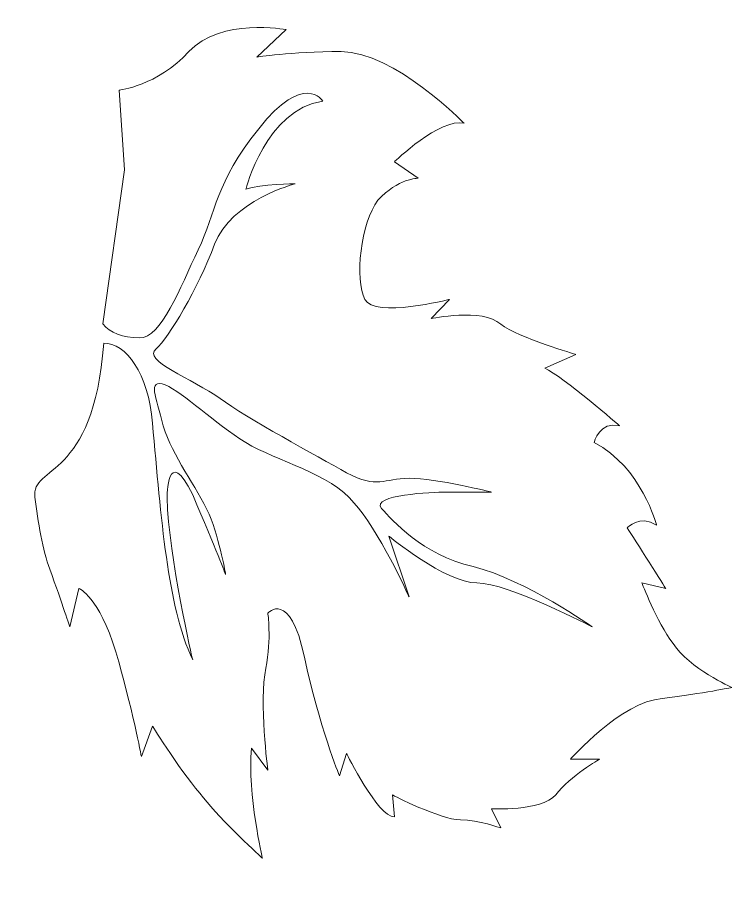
# Model space of a CAD drawing. Header units: millimetres. Extents: x 337 to 2510, y -469 to 429.
# Drawn here: x 364.56 to 374.94, y 214.23 to 226.82 of the extents above; entities that cross this region are included whole.
import ezdxf

# ---------------------------------------------------------------- set-up
doc = ezdxf.new("R2010")
doc.units = ezdxf.units.MM
doc.header["$MEASUREMENT"] = 0
doc.layers.add('Layer 1', color=7, linetype='Continuous')

msp = doc.modelspace()

# ---------------------------------------------------------------- linework, layer by layer
at = {"layer": 'Layer 1', "color": 250, "lineweight": 9}
for points, knots in [([(364.8192, 219.8473), (364.8622, 219.5013), (364.9352, 219.0673), (365.0332, 218.8033), (365.0332, 218.8033), (365.0332, 218.8033), (365.0332, 218.8033), (365.0332, 218.8033), (365.0332, 218.8033), (365.2232, 218.2863), (365.3262, 217.9633), (365.3262, 217.9633), (365.3262, 217.9633), (365.3262, 217.9633), (365.3262, 217.9633), (365.3262, 217.9633), (365.3262, 217.9633), (365.3262, 217.9633), (365.4592, 218.5233), (365.4592, 218.5233), (365.4592, 218.5233), (365.4592, 218.5233), (365.4592, 218.5233), (365.4592, 218.5233), (365.4592, 218.5233), (365.4592, 218.5233), (365.7522, 218.4033), (365.9922, 217.6033), (365.9922, 217.6033), (365.9922, 217.6033), (365.9922, 217.6033), (365.9922, 217.6033), (365.9922, 217.6033), (366.2312, 216.8023), (366.3652, 216.0823), (366.3652, 216.0823), (366.3652, 216.0823), (366.3652, 216.0823), (366.3652, 216.0823), (366.3652, 216.0823), (366.3652, 216.0823), (366.3652, 216.0823), (366.5252, 216.5233), (366.5252, 216.5233), (366.5252, 216.5233), (366.5252, 216.5233), (366.5252, 216.5233), (366.5252, 216.5233), (366.5252, 216.5233), (366.5252, 216.5233), (366.9772, 215.8023), (367.2702, 215.4823), (367.2702, 215.4823), (367.2702, 215.4823), (367.2702, 215.4823), (367.2702, 215.4823), (367.2702, 215.4823), (367.5102, 215.1623), (368.1232, 214.6023), (368.1232, 214.6023), (368.1232, 214.6023), (368.1232, 214.6023), (368.1232, 214.6023), (368.1232, 214.6023), (368.1232, 214.6023), (368.1232, 214.6023), (367.9102, 215.5223), (367.9632, 216.2033), (367.9632, 216.2033), (367.9632, 216.2033), (367.9632, 216.2033), (367.9632, 216.2033), (367.9632, 216.2033), (367.9632, 216.2033), (368.2032, 215.8833), (368.2032, 215.8833), (368.2032, 215.8833), (368.2032, 215.8833), (368.2032, 215.8833), (368.2032, 215.8833), (368.2032, 215.8833), (368.2032, 215.8833), (368.0702, 216.8823), (368.1762, 217.3623), (368.1762, 217.3623), (368.1762, 217.3623), (368.1762, 217.3623), (368.1762, 217.3623), (368.1762, 217.3623), (368.2562, 217.8023), (368.2032, 218.1633), (368.2032, 218.1633), (368.2032, 218.1633), (368.2032, 218.1633), (368.2032, 218.1633), (368.2032, 218.1633), (368.2032, 218.1633), (368.2032, 218.1633), (368.5222, 218.5233), (368.7352, 217.5233), (368.7352, 217.5233), (368.7352, 217.5233), (368.7352, 217.5233), (368.7352, 217.5233), (368.7352, 217.5233), (368.9492, 216.5233), (369.2422, 215.8023), (369.2422, 215.8023), (369.2422, 215.8023), (369.2422, 215.8023), (369.2422, 215.8023), (369.2422, 215.8023), (369.2422, 215.8023), (369.2422, 215.8023), (369.3482, 216.1223), (369.3482, 216.1223), (369.3482, 216.1223), (369.3482, 216.1223), (369.3482, 216.1223), (369.3482, 216.1223), (369.3482, 216.1223), (369.3482, 216.1223), (369.8012, 215.2023), (370.0412, 215.2023), (370.0412, 215.2023), (370.0412, 215.2023), (370.0412, 215.2023), (370.0412, 215.2023), (370.0412, 215.2023), (370.0412, 215.2023), (370.0142, 215.5223), (370.0142, 215.5223), (370.0142, 215.5223), (370.0142, 215.5223), (370.0142, 215.5223), (370.0142, 215.5223), (370.0142, 215.5223), (370.0142, 215.5223), (370.7072, 215.1623), (371.0002, 215.1623), (371.0002, 215.1623), (371.0002, 215.1623), (371.0002, 215.1623), (371.0002, 215.1623), (371.0002, 215.1623), (371.2662, 215.1623), (371.5862, 215.0423), (371.5862, 215.0423), (371.5862, 215.0423), (371.5862, 215.0423), (371.5862, 215.0423), (371.5862, 215.0423), (371.5862, 215.0423), (371.5862, 215.0423), (371.4522, 215.3223), (371.4522, 215.3223), (371.4522, 215.3223), (371.4522, 215.3223), (371.4522, 215.3223), (371.4522, 215.3223), (371.4522, 215.3223), (371.4522, 215.3223), (372.1722, 215.2823), (372.3852, 215.5223), (372.3852, 215.5223), (372.3852, 215.5223), (372.3852, 215.5223), (372.3852, 215.5223), (372.3852, 215.5223), (372.5982, 215.8023), (373.0241, 216.0423), (373.0241, 216.0423), (373.0241, 216.0423), (373.0241, 216.0423), (373.0241, 216.0423), (373.0241, 216.0423), (373.0241, 216.0423), (373.0241, 216.0423), (372.5982, 216.0423), (372.5982, 216.0423), (372.5982, 216.0423), (372.5982, 216.0423), (372.5982, 216.0423), (372.5982, 216.0423), (372.5982, 216.0423), (372.5982, 216.0423), (373.3441, 216.8823), (373.9301, 216.9223), (373.9301, 216.9223), (373.9301, 216.9223), (373.9301, 216.9223), (373.9301, 216.9223), (373.9301, 216.9223), (374.5431, 217.0023), (374.9421, 217.0833), (374.9421, 217.0833), (374.9421, 217.0833), (374.9421, 217.0833), (374.9421, 217.0833), (374.9421, 217.0833), (374.9421, 217.0833), (374.9421, 217.0833), (374.3301, 217.3623), (374.0901, 217.7233), (374.0901, 217.7233), (374.0901, 217.7233), (374.0901, 217.7233), (374.0901, 217.7233), (374.0901, 217.7233), (373.8501, 218.0433), (373.6371, 218.6033), (373.6371, 218.6033), (373.6371, 218.6033), (373.6371, 218.6033), (373.6371, 218.6033), (373.6371, 218.6033), (373.6371, 218.6033), (373.6371, 218.6033), (373.9831, 218.5233), (373.9831, 218.5233), (373.9831, 218.5233), (373.9831, 218.5233), (373.9831, 218.5233), (373.9831, 218.5233), (373.9831, 218.5233), (373.9831, 218.5233), (373.5301, 219.2433), (373.4241, 219.4033), (373.4241, 219.4033), (373.4241, 219.4033), (373.4241, 219.4033), (373.4241, 219.4033), (373.4241, 219.4033), (373.4241, 219.4033), (373.6101, 219.6033), (373.8501, 219.4433), (373.8501, 219.4433), (373.8501, 219.4433), (373.8501, 219.4433), (373.8501, 219.4433), (373.8501, 219.4433), (373.8501, 219.4433), (373.6371, 220.2833), (372.9441, 220.6433), (372.9441, 220.6433), (372.9441, 220.6433), (372.9441, 220.6433), (372.9441, 220.6433), (372.9441, 220.6433), (372.9441, 220.6433), (373.0241, 220.9633), (373.3171, 220.8833), (373.3171, 220.8833), (373.3171, 220.8833), (373.3171, 220.8833), (373.3171, 220.8833), (373.3171, 220.8833), (373.3171, 220.8833), (372.4912, 221.6033), (372.2252, 221.7233), (372.2252, 221.7233), (372.2252, 221.7233), (372.2252, 221.7233), (372.2252, 221.7233), (372.2252, 221.7233), (372.2252, 221.7233), (372.6781, 221.9233), (372.6781, 221.9233), (372.6781, 221.9233), (372.6781, 221.9233), (372.6781, 221.9233), (372.6781, 221.9233), (372.6781, 221.9233), (372.6781, 221.9233), (371.8522, 222.1633), (371.5862, 222.3633), (371.5862, 222.3633), (371.5862, 222.3633), (371.5862, 222.3633), (371.5862, 222.3633), (371.5862, 222.3633), (371.3192, 222.6033), (370.5742, 222.4433), (370.5742, 222.4433), (370.5742, 222.4433), (370.5742, 222.4433), (370.5742, 222.4433), (370.5742, 222.4433), (370.5742, 222.4433), (370.5742, 222.4433), (370.8402, 222.7233), (370.8402, 222.7233), (370.8402, 222.7233), (370.8402, 222.7233), (370.8402, 222.7233), (370.8402, 222.7233), (370.8402, 222.7233), (370.8402, 222.7233), (369.7482, 222.4433), (369.6142, 222.7233), (369.6142, 222.7233), (369.6142, 222.7233), (369.6142, 222.7233), (369.6142, 222.7233), (369.6142, 222.7233), (369.4552, 223.0033), (369.5612, 223.8433), (369.8012, 224.1632), (369.8012, 224.1632), (369.8012, 224.1632), (369.8012, 224.1632), (369.8012, 224.1632), (369.8012, 224.1632), (370.0942, 224.4832), (370.3872, 224.4832), (370.3872, 224.4832), (370.3872, 224.4832), (370.3872, 224.4832), (370.3872, 224.4832), (370.3872, 224.4832), (370.3872, 224.4832), (370.3872, 224.4832), (370.0412, 224.7232), (370.0412, 224.7232), (370.0412, 224.7232), (370.0412, 224.7232), (370.0412, 224.7232), (370.0412, 224.7232), (370.0412, 224.7232), (370.0412, 224.7232), (370.7072, 225.3632), (371.0532, 225.2832), (371.0532, 225.2832), (371.0532, 225.2832), (371.0532, 225.2832), (371.0532, 225.2832), (371.0532, 225.2832), (371.0532, 225.2832), (370.0412, 226.3232), (369.2682, 226.3232), (369.2682, 226.3232), (369.2682, 226.3232), (369.2682, 226.3232), (369.2682, 226.3232), (369.2682, 226.3232), (368.5222, 226.3232), (368.0432, 226.2432), (368.0432, 226.2432), (368.0432, 226.2432), (368.0432, 226.2432), (368.0432, 226.2432), (368.0432, 226.2432), (368.0432, 226.2432), (368.0432, 226.2432), (368.4692, 226.6432), (368.4692, 226.6432), (368.4692, 226.6432), (368.4692, 226.6432), (368.4692, 226.6432), (368.4692, 226.6432), (368.4692, 226.6432), (368.4692, 226.6432), (367.5212, 226.8212), (367.0572, 226.3232), (367.0572, 226.3232), (367.0572, 226.3232), (367.0572, 226.3232), (367.0572, 226.3232), (367.0572, 226.3232), (366.5882, 225.8202), (366.0452, 225.7632), (366.0452, 225.7632), (366.0452, 225.7632), (366.0452, 225.7632), (366.0452, 225.7632), (366.0452, 225.7632), (366.0452, 225.7632), (366.0452, 225.7632), (366.1192, 224.6032), (366.1192, 224.6032), (366.1192, 224.6032), (366.1192, 224.6032), (366.1192, 224.6032), (366.1192, 224.6032), (366.1192, 224.6032), (366.1192, 224.6032), (365.8032, 222.3673), (365.8032, 222.3673), (365.8032, 222.3673), (365.8032, 222.3673), (365.8032, 222.3673), (365.8032, 222.3673), (365.8032, 222.3673), (365.9172, 222.2373), (366.0902, 222.1633), (366.3382, 222.1633), (366.3382, 222.1633), (366.3382, 222.1633), (366.3382, 222.1633), (366.3382, 222.1633), (366.3382, 222.1633), (366.6582, 222.1633), (366.9242, 222.8833), (367.1902, 223.4433), (367.1902, 223.4433), (367.1902, 223.4433), (367.1902, 223.4433), (367.1902, 223.4433), (367.1902, 223.4433), (367.4572, 224.0032), (367.4302, 224.4032), (368.0702, 225.2032), (368.0702, 225.2032), (368.0702, 225.2032), (368.0702, 225.2032), (368.0702, 225.2032), (368.0702, 225.2032), (368.7352, 226.0432), (369.0022, 225.6032), (369.0022, 225.6032), (369.0022, 225.6032), (369.0022, 225.6032), (369.0022, 225.6032), (369.0022, 225.6032), (369.0022, 225.6032), (368.1762, 225.4832), (367.8832, 224.3232), (367.8832, 224.3232), (367.8832, 224.3232), (367.8832, 224.3232), (367.8832, 224.3232), (367.8832, 224.3232), (367.8832, 224.3232), (368.0962, 224.4032), (368.6022, 224.4032), (368.6022, 224.4032), (368.6022, 224.4032), (368.6022, 224.4032), (368.6022, 224.4032), (368.6022, 224.4032), (368.6022, 224.4032), (368.6022, 224.4032), (367.6702, 224.1632), (367.4302, 223.5233), (367.4302, 223.5233), (367.4302, 223.5233), (367.4302, 223.5233), (367.4302, 223.5233), (367.4302, 223.5233), (367.1902, 222.8833), (366.7642, 222.1633), (366.5782, 222.0033), (366.5782, 222.0033), (366.5782, 222.0033), (366.5782, 222.0033), (366.5782, 222.0033), (366.5782, 222.0033), (366.3652, 221.8433), (367.1112, 221.5633), (367.5102, 221.2833), (367.5102, 221.2833), (367.5102, 221.2833), (367.5102, 221.2833), (367.5102, 221.2833), (367.5102, 221.2833), (367.8832, 221.0033), (368.9222, 220.4433), (369.3482, 220.2033), (369.3482, 220.2033), (369.3482, 220.2033), (369.3482, 220.2033), (369.3482, 220.2033), (369.3482, 220.2033), (369.8012, 219.9633), (369.8812, 220.1233), (370.2542, 220.1233), (370.2542, 220.1233), (370.2542, 220.1233), (370.2542, 220.1233), (370.2542, 220.1233), (370.2542, 220.1233), (370.6532, 220.1233), (371.4522, 219.9233), (371.4522, 219.9233), (371.4522, 219.9233), (371.4522, 219.9233), (371.4522, 219.9233), (371.4522, 219.9233), (371.4522, 219.9233), (371.4522, 219.9233), (370.9462, 219.9233), (370.7872, 219.9233), (370.7872, 219.9233), (370.7872, 219.9233), (370.7872, 219.9233), (370.7872, 219.9233), (370.7872, 219.9233), (370.6002, 219.9233), (369.6942, 219.8833), (369.8542, 219.6833), (369.8542, 219.6833), (369.8542, 219.6833), (369.8542, 219.6833), (369.8542, 219.6833), (369.8542, 219.6833), (370.0142, 219.5233), (370.4402, 219.0033), (371.1862, 218.8433), (371.1862, 218.8433), (371.1862, 218.8433), (371.1862, 218.8433), (371.1862, 218.8433), (371.1862, 218.8433), (371.9592, 218.6423), (372.9181, 217.9633), (372.9181, 217.9633), (372.9181, 217.9633), (372.9181, 217.9633), (372.9181, 217.9633), (372.9181, 217.9633), (372.9181, 217.9633), (372.9181, 217.9633), (371.6922, 218.6033), (371.2392, 218.6033), (371.2392, 218.6033), (371.2392, 218.6033), (371.2392, 218.6033), (371.2392, 218.6033), (371.2392, 218.6033), (370.7872, 218.6033), (369.9612, 219.2833), (369.9612, 219.2833), (369.9612, 219.2833), (369.9612, 219.2833), (369.9612, 219.2833), (369.9612, 219.2833), (369.9612, 219.2833), (369.9612, 219.2833), (370.2542, 218.4033), (370.2542, 218.4033), (370.2542, 218.4033), (370.2542, 218.4033), (370.2542, 218.4033), (370.2542, 218.4033), (370.2542, 218.4033), (370.2542, 218.4033), (369.8012, 219.4033), (369.4552, 219.7633), (369.4552, 219.7633), (369.4552, 219.7633), (369.4552, 219.7633), (369.4552, 219.7633), (369.4552, 219.7633), (369.1082, 220.2033), (368.3362, 220.3633), (367.8832, 220.6433), (367.8832, 220.6433), (367.8832, 220.6433), (367.8832, 220.6433), (367.8832, 220.6433), (367.8832, 220.6433), (367.4302, 220.9233), (366.9772, 221.3633), (366.7112, 221.4833), (366.7112, 221.4833), (366.7112, 221.4833), (366.7112, 221.4833), (366.7112, 221.4833), (366.7112, 221.4833), (366.4452, 221.5633), (366.5782, 221.3233), (366.6842, 220.8833), (366.6842, 220.8833), (366.6842, 220.8833), (366.6842, 220.8833), (366.6842, 220.8833), (366.6842, 220.8833), (366.8182, 220.4433), (367.1642, 220.0033), (367.3502, 219.6033), (367.3502, 219.6033), (367.3502, 219.6033), (367.3502, 219.6033), (367.3502, 219.6033), (367.3502, 219.6033), (367.5102, 219.2033), (367.5902, 218.7233), (367.5902, 218.7233), (367.5902, 218.7233), (367.5902, 218.7233), (367.5902, 218.7233), (367.5902, 218.7233), (367.5902, 218.7233), (367.5902, 218.7233), (367.4572, 219.0823), (367.1112, 219.8833), (367.1112, 219.8833), (367.1112, 219.8833), (367.1112, 219.8833), (367.1112, 219.8833), (367.1112, 219.8833), (366.7382, 220.6433), (366.7382, 219.8433), (366.7382, 219.8433), (366.7382, 219.8433), (366.7382, 219.8433), (366.7382, 219.8433), (366.7382, 219.8433), (366.7382, 219.8433), (366.7642, 218.9633), (367.1112, 217.4833), (367.1112, 217.4833), (367.1112, 217.4833), (367.1112, 217.4833), (367.1112, 217.4833), (367.1112, 217.4833), (367.1112, 217.4833), (366.7382, 218.2833), (366.6582, 219.5233), (366.5252, 220.9233), (366.5252, 220.9233), (366.5252, 220.9233), (366.5252, 220.9233), (366.5252, 220.9233), (366.5252, 220.9233), (366.4692, 221.6543), (366.1402, 222.0863), (365.8182, 222.0853), (365.8182, 222.0853), (365.8182, 222.0853), (365.8182, 222.0853), (365.8182, 222.0853), (365.8182, 222.0853), (365.6742, 220.0813), (364.7602, 220.3223), (364.8192, 219.8473)], [0, 0, 0, 0, 0.00625, 0.00625, 0.00625, 0.00625, 0.0125, 0.0125, 0.0125, 0.0125, 0.01875, 0.01875, 0.01875, 0.01875, 0.025, 0.025, 0.025, 0.025, 0.03125, 0.03125, 0.03125, 0.03125, 0.0375, 0.0375, 0.0375, 0.0375, 0.04375, 0.04375, 0.04375, 0.04375, 0.05, 0.05, 0.05, 0.05, 0.05625, 0.05625, 0.05625, 0.05625, 0.0625, 0.0625, 0.0625, 0.0625, 0.06875, 0.06875, 0.06875, 0.06875, 0.075, 0.075, 0.075, 0.075, 0.08125, 0.08125, 0.08125, 0.08125, 0.0875, 0.0875, 0.0875, 0.0875, 0.09375, 0.09375, 0.09375, 0.09375, 0.1, 0.1, 0.1, 0.1, 0.10625, 0.10625, 0.10625, 0.10625, 0.1125, 0.1125, 0.1125, 0.1125, 0.11875, 0.11875, 0.11875, 0.11875, 0.125, 0.125, 0.125, 0.125, 0.13125, 0.13125, 0.13125, 0.13125, 0.1375, 0.1375, 0.1375, 0.1375, 0.14375, 0.14375, 0.14375, 0.14375, 0.15, 0.15, 0.15, 0.15, 0.15625, 0.15625, 0.15625, 0.15625, 0.1625, 0.1625, 0.1625, 0.1625, 0.16875, 0.16875, 0.16875, 0.16875, 0.175, 0.175, 0.175, 0.175, 0.18125, 0.18125, 0.18125, 0.18125, 0.1875, 0.1875, 0.1875, 0.1875, 0.19375, 0.19375, 0.19375, 0.19375, 0.2, 0.2, 0.2, 0.2, 0.20625, 0.20625, 0.20625, 0.20625, 0.2125, 0.2125, 0.2125, 0.2125, 0.21875, 0.21875, 0.21875, 0.21875, 0.225, 0.225, 0.225, 0.225, 0.23125, 0.23125, 0.23125, 0.23125, 0.2375, 0.2375, 0.2375, 0.2375, 0.24375, 0.24375, 0.24375, 0.24375, 0.25, 0.25, 0.25, 0.25, 0.25625, 0.25625, 0.25625, 0.25625, 0.2625, 0.2625, 0.2625, 0.2625, 0.26875, 0.26875, 0.26875, 0.26875, 0.275, 0.275, 0.275, 0.275, 0.28125, 0.28125, 0.28125, 0.28125, 0.2875, 0.2875, 0.2875, 0.2875, 0.29375, 0.29375, 0.29375, 0.29375, 0.3, 0.3, 0.3, 0.3, 0.30625, 0.30625, 0.30625, 0.30625, 0.3125, 0.3125, 0.3125, 0.3125, 0.31875, 0.31875, 0.31875, 0.31875, 0.325, 0.325, 0.325, 0.325, 0.33125, 0.33125, 0.33125, 0.33125, 0.3375, 0.3375, 0.3375, 0.3375, 0.34375, 0.34375, 0.34375, 0.34375, 0.35, 0.35, 0.35, 0.35, 0.35625, 0.35625, 0.35625, 0.35625, 0.3625, 0.3625, 0.3625, 0.3625, 0.36875, 0.36875, 0.36875, 0.36875, 0.375, 0.375, 0.375, 0.375, 0.38125, 0.38125, 0.38125, 0.38125, 0.3875, 0.3875, 0.3875, 0.3875, 0.39375, 0.39375, 0.39375, 0.39375, 0.4, 0.4, 0.4, 0.4, 0.40625, 0.40625, 0.40625, 0.40625, 0.4125, 0.4125, 0.4125, 0.4125, 0.41875, 0.41875, 0.41875, 0.41875, 0.425, 0.425, 0.425, 0.425, 0.43125, 0.43125, 0.43125, 0.43125, 0.4375, 0.4375, 0.4375, 0.4375, 0.44375, 0.44375, 0.44375, 0.44375, 0.45, 0.45, 0.45, 0.45, 0.45625, 0.45625, 0.45625, 0.45625, 0.4625, 0.4625, 0.4625, 0.4625, 0.46875, 0.46875, 0.46875, 0.46875, 0.475, 0.475, 0.475, 0.475, 0.48125, 0.48125, 0.48125, 0.48125, 0.4875, 0.4875, 0.4875, 0.4875, 0.49375, 0.49375, 0.49375, 0.49375, 0.5, 0.5, 0.5, 0.5, 0.50625, 0.50625, 0.50625, 0.50625, 0.5125, 0.5125, 0.5125, 0.5125, 0.51875, 0.51875, 0.51875, 0.51875, 0.525, 0.525, 0.525, 0.525, 0.53125, 0.53125, 0.53125, 0.53125, 0.5375, 0.5375, 0.5375, 0.5375, 0.54375, 0.54375, 0.54375, 0.54375, 0.55, 0.55, 0.55, 0.55, 0.55625, 0.55625, 0.55625, 0.55625, 0.5625, 0.5625, 0.5625, 0.5625, 0.56875, 0.56875, 0.56875, 0.56875, 0.575, 0.575, 0.575, 0.575, 0.58125, 0.58125, 0.58125, 0.58125, 0.5875, 0.5875, 0.5875, 0.5875, 0.59375, 0.59375, 0.59375, 0.59375, 0.6, 0.6, 0.6, 0.6, 0.60625, 0.60625, 0.60625, 0.60625, 0.6125, 0.6125, 0.6125, 0.6125, 0.61875, 0.61875, 0.61875, 0.61875, 0.625, 0.625, 0.625, 0.625, 0.63125, 0.63125, 0.63125, 0.63125, 0.6375, 0.6375, 0.6375, 0.6375, 0.64375, 0.64375, 0.64375, 0.64375, 0.65, 0.65, 0.65, 0.65, 0.65625, 0.65625, 0.65625, 0.65625, 0.6625, 0.6625, 0.6625, 0.6625, 0.66875, 0.66875, 0.66875, 0.66875, 0.675, 0.675, 0.675, 0.675, 0.68125, 0.68125, 0.68125, 0.68125, 0.6875, 0.6875, 0.6875, 0.6875, 0.69375, 0.69375, 0.69375, 0.69375, 0.7, 0.7, 0.7, 0.7, 0.70625, 0.70625, 0.70625, 0.70625, 0.7125, 0.7125, 0.7125, 0.7125, 0.71875, 0.71875, 0.71875, 0.71875, 0.725, 0.725, 0.725, 0.725, 0.73125, 0.73125, 0.73125, 0.73125, 0.7375, 0.7375, 0.7375, 0.7375, 0.74375, 0.74375, 0.74375, 0.74375, 0.75, 0.75, 0.75, 0.75, 0.75625, 0.75625, 0.75625, 0.75625, 0.7625, 0.7625, 0.7625, 0.7625, 0.76875, 0.76875, 0.76875, 0.76875, 0.775, 0.775, 0.775, 0.775, 0.78125, 0.78125, 0.78125, 0.78125, 0.7875, 0.7875, 0.7875, 0.7875, 0.79375, 0.79375, 0.79375, 0.79375, 0.8, 0.8, 0.8, 0.8, 0.80625, 0.80625, 0.80625, 0.80625, 0.8125, 0.8125, 0.8125, 0.8125, 0.81875, 0.81875, 0.81875, 0.81875, 0.825, 0.825, 0.825, 0.825, 0.83125, 0.83125, 0.83125, 0.83125, 0.8375, 0.8375, 0.8375, 0.8375, 0.84375, 0.84375, 0.84375, 0.84375, 0.85, 0.85, 0.85, 0.85, 0.85625, 0.85625, 0.85625, 0.85625, 0.8625, 0.8625, 0.8625, 0.8625, 0.86875, 0.86875, 0.86875, 0.86875, 0.875, 0.875, 0.875, 0.875, 0.88125, 0.88125, 0.88125, 0.88125, 0.8875, 0.8875, 0.8875, 0.8875, 0.89375, 0.89375, 0.89375, 0.89375, 0.9, 0.9, 0.9, 0.9, 0.90625, 0.90625, 0.90625, 0.90625, 0.9125, 0.9125, 0.9125, 0.9125, 0.91875, 0.91875, 0.91875, 0.91875, 0.925, 0.925, 0.925, 0.925, 0.93125, 0.93125, 0.93125, 0.93125, 0.9375, 0.9375, 0.9375, 0.9375, 0.94375, 0.94375, 0.94375, 0.94375, 0.95, 0.95, 0.95, 0.95, 0.95625, 0.95625, 0.95625, 0.95625, 0.9625, 0.9625, 0.9625, 0.9625, 0.96875, 0.96875, 0.96875, 0.96875, 0.975, 0.975, 0.975, 0.975, 0.98125, 0.98125, 0.98125, 0.98125, 0.9875, 0.9875, 0.9875, 0.9875, 1, 1, 1, 1]), ([(363.0782, 215.9163), (366.3062, 206.6164), (369.2732, 204.2864), (372.3712, 198.4715), (372.3712, 198.4715), (372.3712, 198.4715), (372.3712, 198.4715), (372.3712, 198.4715), (372.3712, 198.4715), (367.7372, 206.2904), (365.7492, 203.9084), (363.0782, 215.9163)], [0, 0, 0, 0, 0.25, 0.25, 0.25, 0.25, 0.5, 0.5, 0.5, 0.5, 1, 1, 1, 1])]:
    msp.add_open_spline(points, degree=3, knots=knots, dxfattribs=at)

doc.saveas('drawing.dxf')
